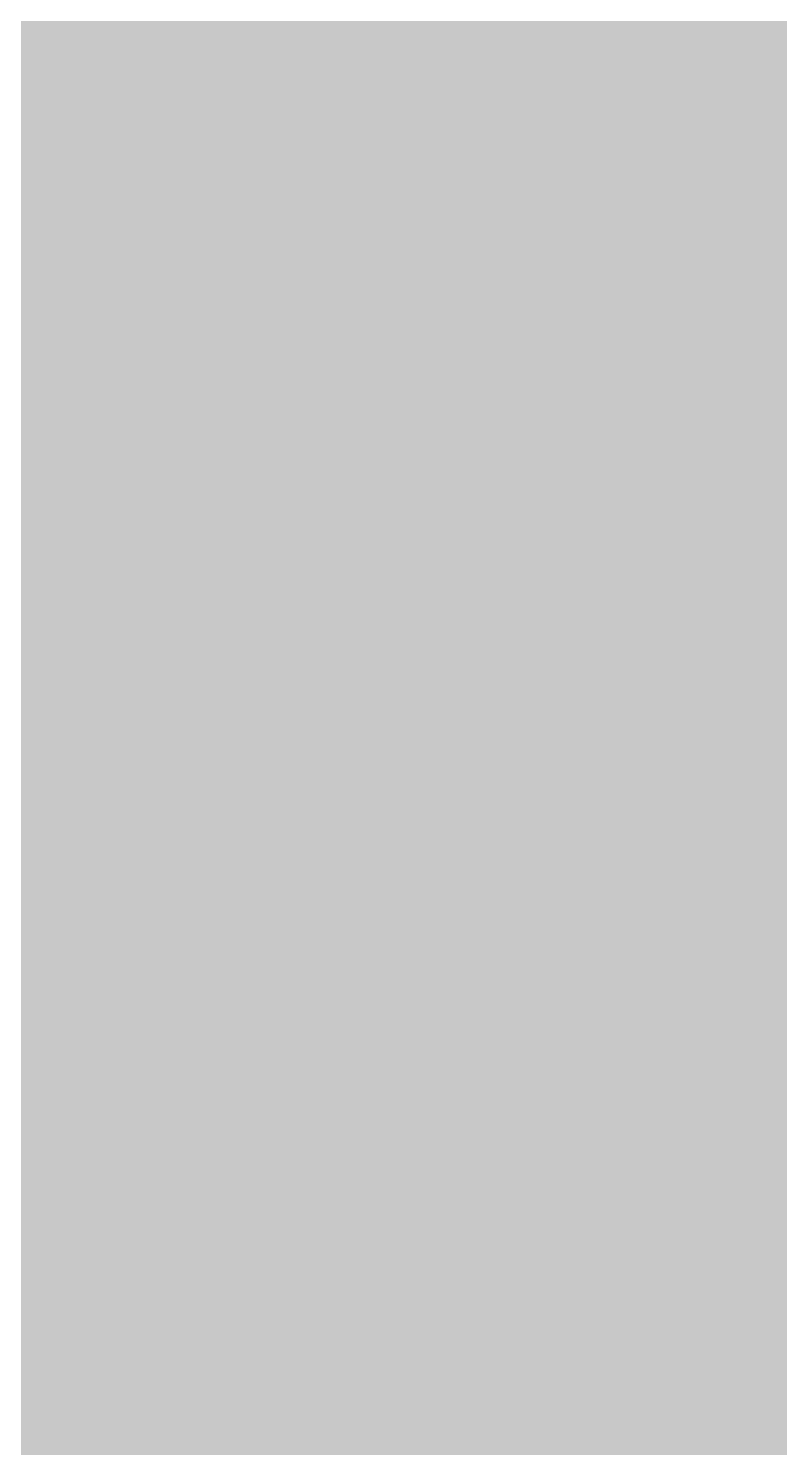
# Model space of a CAD drawing. Header units: inches. Extents: x -26493 to -10162, y -132 to 713.
# Drawn here: x -24957.5308 to -24957.5018, y 284.9827 to 285.0374 of the extents above; entities that cross this region are included whole.
import ezdxf

# ---------------------------------------------------------------- set-up
doc = ezdxf.new("R2010")
doc.units = ezdxf.units.IN
doc.header["$MEASUREMENT"] = 0
doc.layers.add('Q-SPCQ', color=91, linetype='Continuous', lineweight=9)

# ---------------------------------------------------------------- blocks, each defined once
blk = doc.blocks.new('Basketball_Backstop-Performance_Sports_Systems-3103-Ceiling_Hung - 27_-0_ to 27_-11 7_8_-706978-Section 13')
at = {"layer": 'Q-SPCQ'}
h = blk.add_hatch(color=256, dxfattribs=at)
h.paths.add_polyline_path([(-24957.168449, 283.742972), (-24957.28542, 283.957972), (-24957.234396, 284.051619), (-24957.184084, 283.810121)], flags=0)
h.paths.add_polyline_path([(-24957.273273, 284.145369), (-24957.319551, 283.915821), (-24957.390842, 283.97008), (-24957.273725, 284.144694)], flags=0)
h.paths.add_polyline_path([(-24957.168449, 284.49868), (-24957.289401, 284.29195), (-24957.319551, 284.203067), (-24957.378098, 284.341928), (-24957.270131, 284.596931), (-24957.120197, 284.630809)], flags=0)
h.paths.add_polyline_path([(-24957.517216, 282.955), (-24957.111661, 282.955), (-24957.168449, 283.900035), (-24957.210176, 283.968607), (-24957.138275, 284.039913), (-24956.986661, 283.875762), (-24956.910836, 283.895369), (-24956.79003, 283.995567), (-24956.611661, 284.051634), (-24956.834399, 284.200414), (-24956.93642, 284.593732), (-24957.100801, 284.511655), (-24957.168449, 284.49868), (-24956.860126, 284.796305), (-24956.861661, 285.1875), (-24957.549161, 285.1875), (-24957.548149, 282.955)], flags=0)
h.paths.add_polyline_path([(-24956.611661, 284.319938), (-24956.611661, 284.439462), (-24956.69717, 284.399978), (-24956.62977, 284.336889)], flags=0)

msp = doc.modelspace()

# ---------------------------------------------------------------- block references
at = {"layer": 'Q-SPCQ'}
msp.add_blockref('Basketball_Backstop-Performance_Sports_Systems-3103-Ceiling_Hung - 27_-0_ to 27_-11 7_8_-706978-Section 13', (0, 0), dxfattribs=at)

doc.saveas('drawing.dxf')
